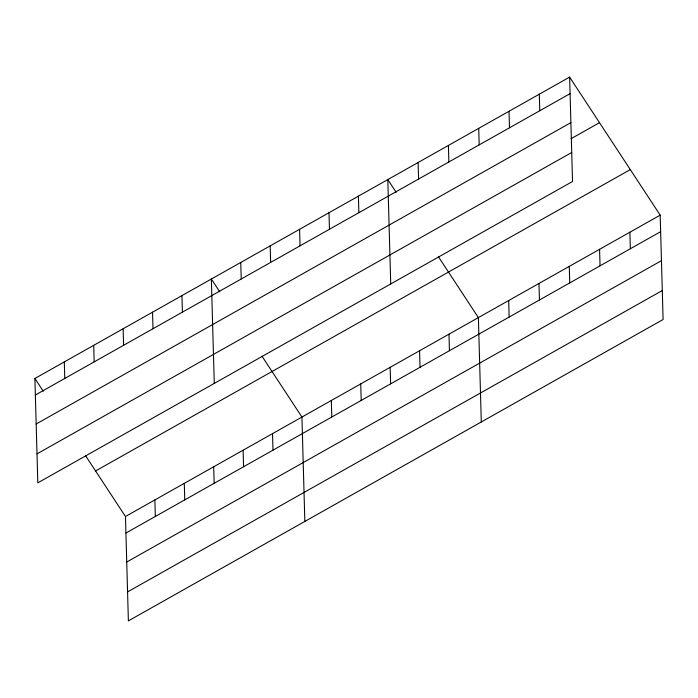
<?xml version="1.0" encoding="UTF-8"?>
<svg xmlns="http://www.w3.org/2000/svg" width="698" height="698" viewBox="0 0 698 698"><rect width="100%" height="100%" fill="white"/><g stroke="black" fill="none" stroke-linecap="round" stroke-linejoin="round"><path stroke-width="1.05" d="M569.62 77.12L572.535 181.497L37.814 482.85L34.9 378.482L569.62 77.12L660.186 215.15L663.1 319.518L128.38 620.88L125.466 516.503L85.514 455.62M35.362 395.016L570.074 93.654M36.174 424L570.885 122.639M571.095 138.684L599.503 122.674M37.003 453.866L571.723 152.504M95.582 470.958L630.294 169.597M125.466 516.503L660.186 215.15M125.928 533.036L660.648 231.675M126.739 562.021L661.46 260.668M127.577 591.887L662.289 290.534M396.185 192.334L387.809 179.587L390.732 283.955M438.423 256.716L478.383 317.607L481.297 421.985M219.722 291.79L211.354 279.034L214.269 383.403M261.968 356.163L301.929 417.055L304.843 521.432M34.9 378.482L43.267 391.238M629.884 232.225L630.346 248.758M599.582 249.299L600.044 265.833M569.28 266.374L569.743 282.908M539.318 94.204L539.781 110.729M538.978 283.458L539.441 299.983M509.017 111.279L509.479 127.813M508.685 300.533L509.147 317.067M478.715 128.353L479.177 144.887M448.413 145.428L448.875 161.962M448.971 334.185L449.433 350.719M418.111 162.512L418.573 179.037M419.559 350.754L420.022 367.288M390.156 367.331L390.618 383.865M358.406 196.155L358.868 212.689M360.744 383.909L361.206 400.443M328.994 212.733L329.456 229.267M331.332 400.478L331.794 417.011M299.582 229.31L300.044 245.844M270.178 245.888L270.641 262.413M272.517 433.633L272.979 450.166M240.766 262.457L241.229 278.991M243.105 450.21L243.567 466.735M213.693 466.779L214.155 483.313M181.951 295.612L182.405 312.137M184.289 483.356L184.752 499.89M152.539 312.181L153.002 328.714M154.877 499.934L155.34 516.459M123.127 328.758L123.59 345.292M93.715 345.336L94.178 361.861M64.312 361.904L64.774 378.438"/></g></svg>
